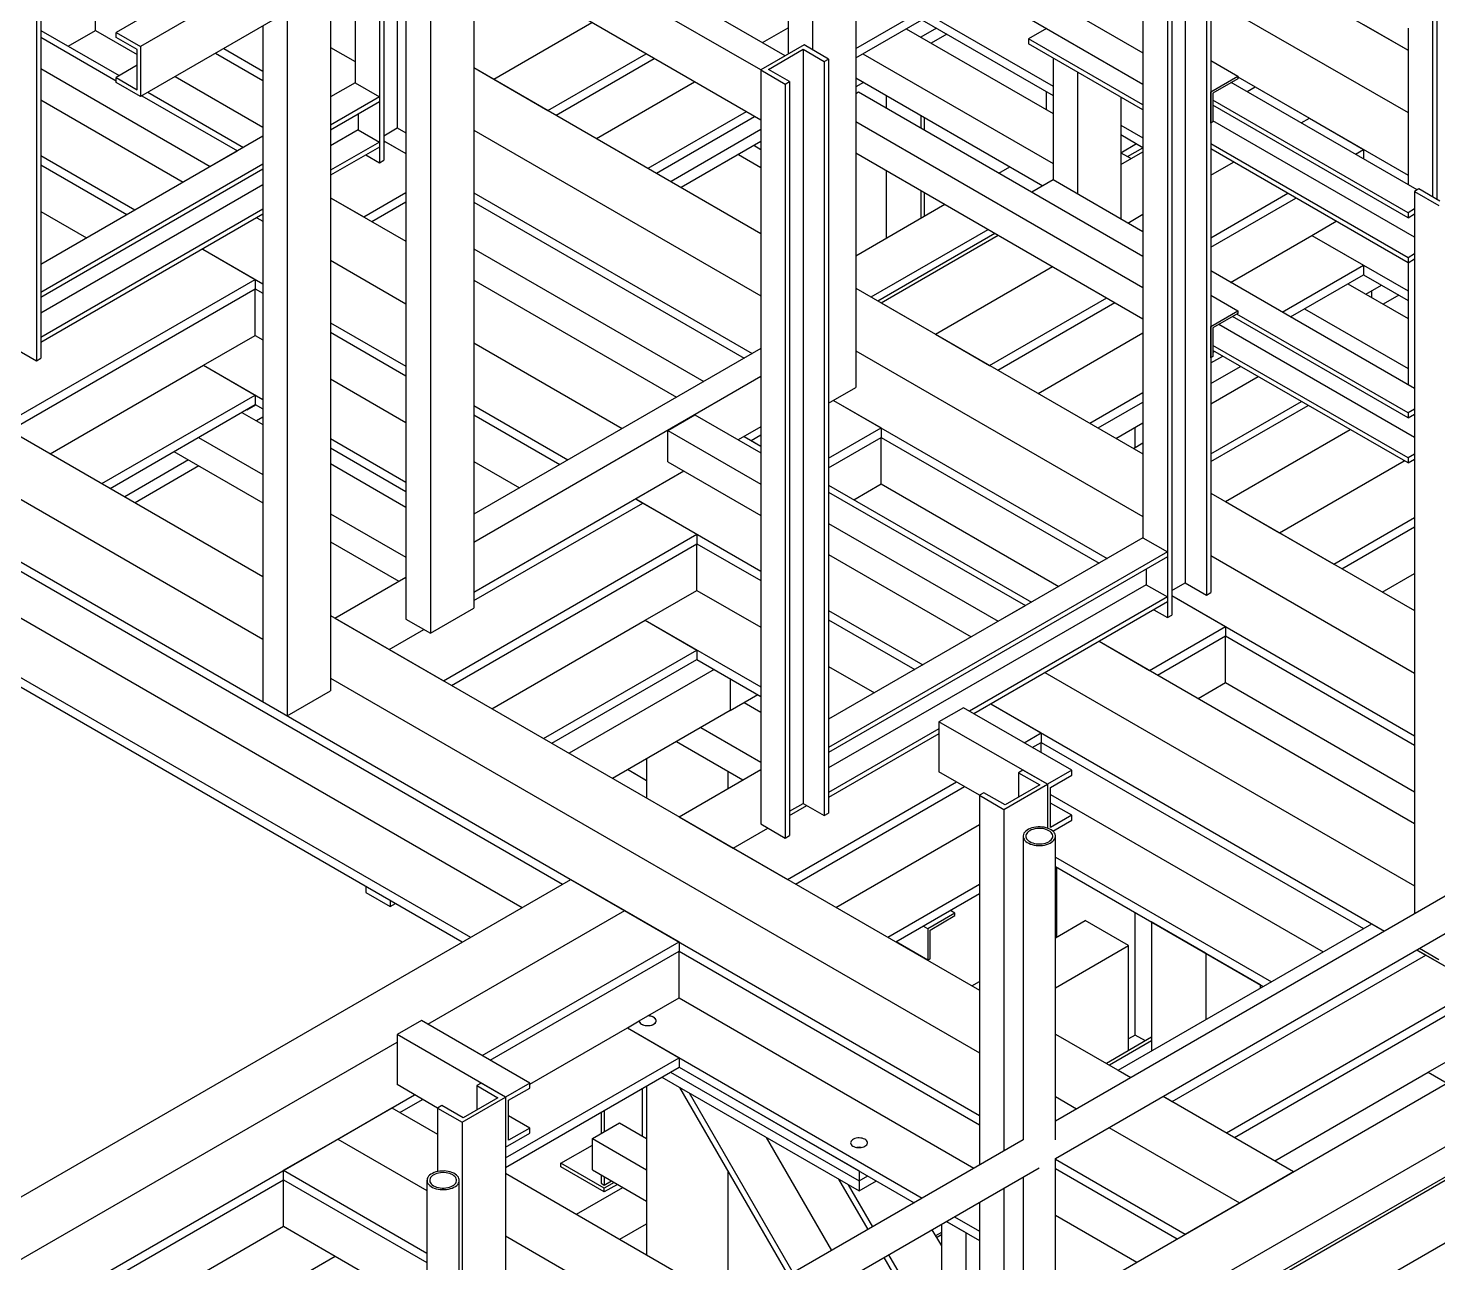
# Model space of a CAD drawing. Header units: millimetres. Extents: x 0 to 16187, y -20471 to 6290.
# Drawn here: x 1851.7 to 1989.7, y 5549 to 5669.8 of the extents above; entities that cross this region are included whole.
import ezdxf

# ---------------------------------------------------------------- set-up
doc = ezdxf.new("R2010")
doc.units = ezdxf.units.MM

msp = doc.modelspace()

# ---------------------------------------------------------------- linework, layer by layer
at = {"color": 7, "linetype": 'Continuous', "lineweight": 25}
for p, q in [((1852.51567, 5711.05686), (1852.51567, 5637.26198)), ((1852.93993, 5711.30178), (1852.93993, 5637.5069)), ((1932.70158, 5708.42394), (1932.70158, 5634.62907)), ((1926.07245, 5707.35241), (1926.07245, 5667.24636)), ((1928.45894, 5705.97472), (1928.45894, 5667.70559)), ((1989.55296, 5701.1375), (1989.55296, 5653.07147)), ((1989.1287, 5700.89258), (1989.1287, 5653.31639)), ((1964.94565, 5689.31999), (1964.94565, 5615.52512)), ((1967.01393, 5688.12599), (1967.01393, 5614.33112)), ((1967.4382, 5688.37092), (1967.4382, 5614.57604)), ((1960.80907, 5687.29938), (1960.80907, 5619.93476)), ((1963.61982, 5686.16662), (1963.61982, 5612.37174)), ((1888.68418, 5685.76862), (1860.31152, 5669.38943)), ((1925.80729, 5667.09328), (1893.45715, 5685.76862)), ((1963.19556, 5685.92169), (1963.19556, 5612.12682)), ((1891.07066, 5684.39093), (1862.69801, 5668.01174)), ((1923.4208, 5665.71559), (1891.07066, 5684.39093)), ((1891.07066, 5684.39093), (1891.07066, 5610.59605)), ((1932.70158, 5683.62151), (1960.80907, 5667.3954)), ((1932.70158, 5680.55949), (1960.80907, 5664.33338)), ((1891.07066, 5679.49168), (1862.69801, 5663.1125)), ((1923.4208, 5660.81635), (1891.07066, 5679.49168)), ((1888.68418, 5678.11399), (1888.68418, 5611.97374)), ((1967.4382, 5678.80695), (1986.74221, 5667.66298)), ((1886.08556, 5676.61384), (1886.08556, 5656.64147)), ((1886.50983, 5676.85877), (1886.50983, 5656.88639)), ((1887.83565, 5677.62415), (1887.83565, 5660.03977)), ((1895.31331, 5677.04246), (1895.31331, 5613.04528)), ((1883.69908, 5675.23616), (1883.69908, 5664.44942)), ((1858.29627, 5669.5899), (1858.29627, 5674.15327)), ((1881.31259, 5673.85847), (1881.31259, 5604.96284)), ((1934.10695, 5674.47304), (1952.00559, 5664.14038)), ((1967.4382, 5672.68389), (1986.74221, 5661.53992)), ((1877.06995, 5671.40924), (1877.06995, 5602.51361)), ((1932.70158, 5667.81421), (1939.1716, 5671.54928)), ((1852.93993, 5669.59174), (1860.61995, 5665.15816)), ((1855.61969, 5668.04475), (1858.29627, 5669.5899)), ((1858.29627, 5669.5899), (1862.37981, 5667.23252)), ((1874.68347, 5670.03155), (1874.68347, 5603.8913)), ((1897.27553, 5664.81576), (1906.8842, 5670.36272)), ((1923.56536, 5668.38751), (1926.07245, 5669.83482)), ((1932.70158, 5666.89561), (1939.1716, 5670.63067)), ((1937.63156, 5669.74162), (1952.00559, 5661.44367)), ((1940.60833, 5669.80127), (1939.06829, 5668.91222)), ((1939.1716, 5670.63067), (1952.00559, 5663.22177)), ((1951.37262, 5669.78092), (1949.61911, 5668.76864)), ((1982.39351, 5670.17343), (1986.74221, 5667.66298)), ((1986.74221, 5669.81322), (1986.74221, 5654.50263)), ((1761.29889, 5669.34682), (1944.81962, 5563.40256)), ((1761.29889, 5668.42821), (1904.01059, 5586.0425)), ((1852.93993, 5668.91925), (1860.31152, 5664.66372)), ((1860.31152, 5669.38943), (1862.69801, 5668.01174)), ((1860.31152, 5668.8995), (1860.31152, 5669.38943)), ((1862.37981, 5667.70551), (1860.31152, 5668.8995)), ((1927.66344, 5668.16482), (1923.4208, 5665.71559)), ((1930.04993, 5666.78713), (1927.66344, 5668.16482)), ((1941.61612, 5669.21948), (1940.07608, 5668.33043)), ((1960.80907, 5662.30881), (1949.61911, 5668.76864)), ((1949.61911, 5668.76864), (1949.61911, 5668.27872)), ((1960.80907, 5661.81889), (1949.61911, 5668.27872)), ((1862.37981, 5663.78611), (1862.37981, 5667.70551)), ((1862.69801, 5668.01174), (1862.69801, 5663.1125)), ((1870.05977, 5667.36235), (1874.68347, 5664.69315)), ((1870.85539, 5667.82165), (1874.68347, 5665.61175)), ((1881.31259, 5667.9079), (1883.69908, 5666.53021)), ((1902.57883, 5661.75423), (1912.1875, 5667.30119)), ((1903.37445, 5661.29492), (1912.98312, 5666.84189)), ((1925.80729, 5667.09328), (1923.4208, 5665.71559)), ((1924.16326, 5665.77682), (1927.55737, 5667.7362)), ((1927.55737, 5667.7362), (1929.62566, 5666.54221)), ((1927.55737, 5667.7362), (1927.55737, 5593.94133)), ((1929.62566, 5666.54221), (1930.04993, 5666.78713)), ((1930.04993, 5666.78713), (1930.04993, 5592.99225)), ((1933.38892, 5667.2924), (1952.00559, 5656.54522)), ((1952.00559, 5666.90103), (1952.00559, 5654.95867)), ((1852.93993, 5665.85772), (1869.53926, 5656.27513)), ((1862.37981, 5666.17411), (1860.31152, 5664.98011)), ((1895.31331, 5665.94852), (1897.27553, 5664.81576)), ((1895.31331, 5665.94852), (1923.4208, 5649.72241)), ((1923.4208, 5665.71559), (1923.4208, 5660.81635)), ((1923.4208, 5665.71559), (1925.80729, 5664.3379)), ((1923.4208, 5665.71559), (1923.4208, 5591.92072)), ((1926.23155, 5664.58283), (1924.16326, 5665.77682)), ((1929.62566, 5666.54221), (1929.62566, 5592.74733)), ((1954.39208, 5665.52334), (1954.39208, 5653.58098)), ((1967.4382, 5666.63002), (1970.08985, 5665.09926)), ((1860.31152, 5664.49018), (1860.31152, 5664.98011)), ((1860.31152, 5664.98011), (1862.37981, 5663.78611)), ((1862.69801, 5663.1125), (1860.31152, 5664.49018)), ((1866.10734, 5665.08066), (1874.68347, 5660.12977)), ((1883.69908, 5664.44942), (1881.31259, 5663.07173)), ((1883.69908, 5664.44942), (1886.08556, 5663.07173)), ((1897.27553, 5664.81576), (1902.57883, 5661.75423)), ((1907.32688, 5659.01323), (1916.93555, 5664.5602)), ((1925.80729, 5664.3379), (1926.23155, 5664.58283)), ((1925.80729, 5664.3379), (1925.80729, 5590.54303)), ((1926.23155, 5664.58283), (1926.23155, 5590.78795)), ((1932.70158, 5664.93337), (1950.99286, 5654.37404)), ((1933.44656, 5664.5033), (1932.70158, 5664.07323)), ((1967.4382, 5663.56849), (1970.08985, 5665.09926)), ((1970.08985, 5664.85429), (1967.65033, 5663.44599)), ((1987.63705, 5653.98605), (1969.45025, 5664.48506)), ((1970.08985, 5665.09926), (1970.08985, 5664.85429)), ((1970.08985, 5665.03006), (1986.74221, 5655.41686)), ((1970.99507, 5663.59326), (1971.7869, 5664.05037)), ((1971.7869, 5664.05037), (1977.0902, 5660.98884)), ((1852.93993, 5662.79569), (1866.88718, 5654.74412)), ((1862.84831, 5663.19927), (1872.19091, 5657.8059)), ((1863.43077, 5663.53551), (1872.77337, 5658.14214)), ((1886.08556, 5663.07173), (1881.31259, 5660.31635)), ((1886.08556, 5662.5818), (1881.31259, 5659.82643)), ((1886.08556, 5663.07173), (1886.08556, 5662.5818)), ((1932.70158, 5663.41168), (1932.96674, 5663.56476)), ((1932.96674, 5663.56476), (1960.80907, 5647.49172)), ((1935.67143, 5663.21891), (1935.67143, 5662.00338)), ((1951.3692, 5661.81106), (1951.3692, 5663.58915)), ((1958.63472, 5663.07412), (1958.63472, 5651.13176)), ((1967.4382, 5660.50646), (1967.4382, 5663.56849)), ((1967.65033, 5663.44599), (1967.65033, 5660.62892)), ((1986.74221, 5651.74725), (1967.65033, 5662.76876)), ((1884.01727, 5661.38781), (1884.01727, 5659.8564)), ((1912.39153, 5656.08947), (1922.0002, 5661.63644)), ((1913.18715, 5655.63017), (1922.79583, 5661.17714)), ((1939.06554, 5661.25953), (1939.06554, 5660.044)), ((1986.74221, 5651.25733), (1967.65033, 5662.27884)), ((1766.36355, 5660.94108), (1900.05817, 5583.76082)), ((1884.01727, 5659.8564), (1881.31259, 5658.29502)), ((1884.01727, 5659.8564), (1886.08556, 5658.66241)), ((1886.50983, 5659.27439), (1887.83565, 5660.03977)), ((1887.83565, 5660.03977), (1888.68418, 5659.54992)), ((1895.31331, 5659.82546), (1923.4208, 5643.59935)), ((1923.4208, 5659.87912), (1914.62388, 5654.80076)), ((1932.70158, 5660.6563), (1960.80907, 5644.43019)), ((1939.38374, 5661.07584), (1939.38374, 5659.86031)), ((1958.63472, 5660.31346), (1960.80907, 5659.05824)), ((1967.65033, 5660.62892), (1967.4382, 5660.50646)), ((1987.37861, 5649.35854), (1967.65033, 5660.74743)), ((1976.29837, 5660.53173), (1977.0902, 5660.98884)), ((1977.0902, 5660.98884), (1982.39351, 5657.92731)), ((1874.68347, 5659.24482), (1852.93993, 5646.69254)), ((1886.08556, 5658.66241), (1881.31259, 5655.90703)), ((1886.08556, 5658.66241), (1886.08556, 5658.17248)), ((1886.50983, 5658.78454), (1886.66893, 5658.69269)), ((1886.50983, 5658.78454), (1888.68418, 5657.52931)), ((1886.50983, 5658.60085), (1886.66893, 5658.69269)), ((1886.66893, 5658.69269), (1888.68418, 5657.52931)), ((1923.4208, 5658.71555), (1915.63167, 5654.21898)), ((1958.63472, 5659.39486), (1960.80907, 5658.13963)), ((1958.63905, 5657.61426), (1960.1791, 5658.50331)), ((1986.74221, 5647.33793), (1967.4382, 5658.4819)), ((1761.29889, 5658.01732), (1894.99351, 5580.83706)), ((1761.29889, 5657.09871), (1894.19789, 5580.37775)), ((1852.93993, 5657.34562), (1862.16677, 5652.01908)), ((1869.53926, 5656.27513), (1872.19091, 5657.8059)), ((1886.08556, 5658.17248), (1881.31259, 5655.41711)), ((1884.75952, 5657.40698), (1886.08556, 5656.64147)), ((1921.22498, 5657.44793), (1923.4208, 5656.18031)), ((1923.4208, 5657.91231), (1922.7251, 5658.31393)), ((1932.70158, 5657.59428), (1960.80907, 5641.36816)), ((1958.63472, 5656.45778), (1960.80907, 5657.71301)), ((1958.63472, 5657.61676), (1959.63854, 5657.03727)), ((1959.30207, 5657.2315), (1960.80907, 5658.10147)), ((1986.74221, 5646.84801), (1967.4382, 5657.99198)), ((1981.60167, 5657.4702), (1982.39351, 5657.92731)), ((1982.39351, 5657.92731), (1982.39351, 5657.01308)), ((1874.68347, 5656.48944), (1852.93993, 5643.93716)), ((1852.93993, 5656.42701), (1861.37115, 5651.55978)), ((1874.68347, 5655.99951), (1852.93993, 5643.44724)), ((1886.08556, 5656.64147), (1886.50983, 5656.88639)), ((1935.67143, 5655.87982), (1935.67143, 5649.25378)), ((1946.7141, 5655.62858), (1947.7669, 5656.23634)), ((1967.4382, 5655.41686), (1969.66856, 5656.70442)), ((1874.68347, 5654.46811), (1852.93993, 5641.91584)), ((1952.00559, 5654.95867), (1949.94006, 5653.76627)), ((1960.80907, 5649.87653), (1952.00559, 5654.95867)), ((1881.31259, 5653.21256), (1884.5476, 5651.34502)), ((1881.31259, 5653.21256), (1888.68418, 5648.95703)), ((1884.5476, 5651.34502), (1888.68418, 5653.73302)), ((1895.31331, 5653.7024), (1922.57137, 5637.96666)), ((1939.06554, 5653.92044), (1939.06554, 5651.21316)), ((1939.38374, 5653.73675), (1939.38374, 5651.39685)), ((1967.4382, 5649.2938), (1974.97186, 5653.64289)), ((1967.4382, 5648.37519), (1975.76748, 5653.18358)), ((1987.80287, 5654.08178), (1987.37861, 5653.83685)), ((1987.37861, 5653.83685), (1989.76509, 5652.45917)), ((1987.37861, 5653.83685), (1987.37861, 5583.13029)), ((1989.87116, 5652.88778), (1987.80287, 5654.08178)), ((1874.68347, 5652.08012), (1852.93993, 5639.52784)), ((1852.93993, 5651.86364), (1857.41872, 5649.27809)), ((1874.68347, 5651.59019), (1852.93993, 5639.03792)), ((1885.34323, 5650.88572), (1888.68418, 5652.81441)), ((1895.31331, 5652.78379), (1921.77574, 5637.50735)), ((1932.70158, 5647.53932), (1941.41037, 5652.5668)), ((1959.32505, 5650.73324), (1960.80907, 5651.58994)), ((1987.37861, 5652.11463), (1986.74221, 5651.74725)), ((1986.74221, 5651.74725), (1986.74221, 5651.25733)), ((1986.74221, 5651.25733), (1987.37861, 5651.62471)), ((1874.09989, 5651.2533), (1874.68347, 5650.91641)), ((1934.19465, 5643.5028), (1945.65301, 5650.11757)), ((1977.32885, 5649.52157), (1979.71991, 5650.9019)), ((1934.85767, 5643.12005), (1946.31603, 5649.73482)), ((1935.19413, 5642.92581), (1946.65249, 5649.54058)), ((1969.3764, 5644.93072), (1977.32885, 5649.52157)), ((1977.32885, 5649.52157), (1982.39351, 5646.59781)), ((1977.32885, 5649.52157), (1986.74221, 5644.08735)), ((1868.79659, 5648.19177), (1873.941, 5645.22196)), ((1868.79659, 5648.19177), (1874.68347, 5644.79335)), ((1895.31331, 5648.22042), (1917.82332, 5635.22567)), ((1987.37861, 5647.70531), (1986.74221, 5647.33793)), ((1986.74221, 5647.33793), (1986.74221, 5646.84801)), ((1881.31259, 5647.08949), (1888.68418, 5642.83397)), ((1940.49743, 5639.86428), (1951.95579, 5646.47905)), ((1987.37861, 5634.53826), (1967.4382, 5646.04962)), ((1974.44105, 5642.00696), (1982.39351, 5646.59781)), ((1982.39351, 5646.59781), (1982.39351, 5645.6792)), ((1986.74221, 5646.84801), (1987.37861, 5647.21539)), ((1986.74221, 5646.84801), (1986.74221, 5634.90565)), ((1849.12156, 5630.894), (1873.941, 5645.22196)), ((1873.941, 5645.22196), (1873.941, 5644.30335)), ((1895.31331, 5645.13011), (1915.14675, 5633.68051)), ((1975.23668, 5641.54765), (1982.39351, 5645.6792)), ((1980.85346, 5644.79015), (1986.74221, 5641.39065)), ((1982.39351, 5645.6792), (1986.74221, 5643.16875)), ((1982.61187, 5643.77504), (1984.15191, 5644.66409)), ((1849.91718, 5630.43469), (1873.941, 5644.30335)), ((1852.93993, 5643.93716), (1852.93993, 5643.44724)), ((1873.941, 5639.73998), (1873.941, 5644.30335)), ((1873.941, 5644.30335), (1874.68347, 5643.87474)), ((1932.70158, 5644.36473), (1960.80907, 5628.13862)), ((1945.80073, 5636.80275), (1957.25909, 5643.41752)), ((1967.4382, 5643.66481), (1970.08985, 5642.13404)), ((1983.189, 5643.44187), (1983.189, 5644.10822)), ((1985.85193, 5643.68269), (1984.31189, 5642.79364)), ((1935.19413, 5642.92581), (1940.49743, 5639.86428)), ((1946.59635, 5636.34345), (1958.05472, 5642.95822)), ((1967.4382, 5640.60328), (1970.08985, 5642.13404)), ((1970.08985, 5641.88908), (1967.65033, 5640.48078)), ((1986.74221, 5632.15027), (1969.98106, 5641.82628)), ((1970.08985, 5642.13404), (1970.08985, 5641.88908)), ((1976.61082, 5642.34093), (1986.74221, 5636.4922)), ((1881.31259, 5640.96643), (1888.68418, 5636.71091)), ((1967.4382, 5637.54125), (1967.4382, 5640.60328)), ((1967.65033, 5640.48078), (1967.65033, 5637.66371)), ((1987.37861, 5629.76156), (1968.23035, 5640.81562)), ((1986.74221, 5631.66035), (1969.55672, 5641.58132)), ((1852.93993, 5639.52784), (1852.93993, 5639.03792)), ((1868.87635, 5636.81622), (1873.941, 5639.73998)), ((1873.941, 5639.73998), (1874.68347, 5639.31137)), ((1881.31259, 5640.04783), (1888.68418, 5635.7923)), ((1940.49743, 5639.86428), (1945.80073, 5636.80275)), ((1950.54878, 5634.06176), (1960.80907, 5639.9849)), ((1850.44738, 5638.45598), (1852.51567, 5637.26198)), ((1895.31331, 5639.00705), (1909.84344, 5630.61898)), ((1923.4208, 5638.45702), (1895.31331, 5622.23091)), ((1932.70158, 5638.24167), (1960.80907, 5622.01556)), ((1967.4382, 5637.04568), (1968.60686, 5637.72034)), ((1986.74221, 5627.74095), (1967.65033, 5638.76246)), ((1986.74221, 5627.25103), (1967.65033, 5638.27254)), ((1967.65033, 5638.08675), (1967.81124, 5638.17964)), ((1838.93922, 5636.77214), (1874.68347, 5616.13742)), ((1852.51567, 5637.26198), (1852.93993, 5637.5069)), ((1853.8696, 5628.15301), (1868.87635, 5636.81622)), ((1868.87635, 5636.81622), (1873.941, 5633.89246)), ((1868.87635, 5636.81622), (1874.68347, 5633.46384)), ((1967.65033, 5637.66371), (1967.4382, 5637.54125)), ((1967.4382, 5635.01547), (1970.36527, 5636.70523)), ((1881.31259, 5635.48445), (1888.68418, 5631.22893)), ((1923.4208, 5635.70165), (1895.31331, 5619.47554)), ((1967.4382, 5633.05267), (1972.06529, 5635.72383)), ((1858.93426, 5625.22925), (1873.941, 5633.89246)), ((1873.941, 5633.89246), (1873.941, 5632.97385)), ((1930.04993, 5633.0983), (1932.70158, 5634.62907)), ((1955.61343, 5631.138), (1960.80907, 5634.13738)), ((1859.72988, 5624.76994), (1873.941, 5632.97385)), ((1872.61309, 5632.20726), (1874.68347, 5631.01206)), ((1873.09179, 5632.48361), (1873.14551, 5632.45259)), ((1873.14551, 5632.45259), (1873.99473, 5632.94284)), ((1873.14551, 5632.51462), (1873.14551, 5632.45259)), ((1873.941, 5632.97385), (1874.68347, 5632.54523)), ((1895.31331, 5632.88399), (1904.54014, 5627.55745)), ((1930.52722, 5633.37384), (1935.19413, 5630.67969)), ((1930.52722, 5633.37384), (1957.30799, 5617.91363)), ((1956.40906, 5630.6787), (1960.80907, 5633.21877)), ((1967.4382, 5628.15422), (1976.30793, 5633.27461)), ((1967.4382, 5627.38871), (1976.97095, 5632.89185)), ((1987.37861, 5632.51765), (1986.74221, 5632.15027)), ((1986.74221, 5632.15027), (1986.74221, 5631.66035)), ((1874.68347, 5631.74365), (1874.04982, 5631.37786)), ((1895.31331, 5631.96538), (1903.74452, 5627.09815)), ((1914.29912, 5630.43581), (1916.95077, 5631.96658)), ((1916.95077, 5631.96658), (1923.4208, 5628.23151)), ((1923.4208, 5630.8024), (1921.1941, 5629.51696)), ((1958.16746, 5629.66359), (1960.80907, 5631.18856)), ((1986.74221, 5631.66035), (1987.37861, 5632.02773)), ((1838.93922, 5630.64908), (1874.68347, 5610.01436)), ((1868.37045, 5629.75804), (1874.68347, 5626.11361)), ((1881.31259, 5629.63693), (1888.68418, 5625.3814)), ((1914.29912, 5627.37379), (1914.29912, 5630.43581)), ((1914.29912, 5630.43581), (1923.4208, 5625.16998)), ((1921.77656, 5629.8532), (1922.46621, 5629.45508)), ((1921.77656, 5629.8532), (1923.4208, 5628.904)), ((1922.46621, 5629.45508), (1923.4208, 5630.00615)), ((1922.46621, 5629.45508), (1923.4208, 5628.904)), ((1930.04993, 5627.71001), (1935.19413, 5630.67969)), ((1930.04993, 5626.7914), (1935.19413, 5629.76108)), ((1935.19413, 5630.67969), (1935.19413, 5629.76108)), ((1935.19413, 5625.19771), (1935.19413, 5629.76108)), ((1935.19413, 5629.76108), (1956.51236, 5617.45433)), ((1960.04009, 5628.78183), (1960.04009, 5630.74463)), ((1968.87009, 5623.48509), (1981.0679, 5630.52674)), ((1865.98358, 5628.38012), (1874.68347, 5623.35779)), ((1881.31259, 5628.71832), (1888.68418, 5624.46279)), ((1959.86748, 5628.68219), (1960.80907, 5629.22575)), ((1987.37861, 5628.10833), (1986.74221, 5627.74095)), ((1867.42031, 5627.55072), (1861.16661, 5623.94054)), ((1868.4281, 5626.96893), (1862.1744, 5623.35875)), ((1881.31259, 5627.18515), (1888.68418, 5622.92962)), ((1895.31331, 5627.40201), (1899.7921, 5624.81646)), ((1914.29912, 5627.37379), (1923.4208, 5622.10795)), ((1974.17339, 5620.42356), (1986.3712, 5627.46521)), ((1986.74221, 5627.74095), (1986.74221, 5627.25103)), ((1986.74221, 5627.25103), (1987.37861, 5627.61841)), ((1915.89037, 5626.45518), (1895.31331, 5614.57629)), ((1930.04993, 5625.07709), (1949.88337, 5613.62749)), ((1930.04993, 5624.4046), (1949.30091, 5613.29124)), ((1932.51756, 5623.65256), (1935.19413, 5625.19771)), ((1935.19413, 5625.19771), (1952.55994, 5615.17264)), ((1967.4382, 5624.31171), (1987.37861, 5612.80035)), ((1895.31331, 5613.78004), (1911.8596, 5623.33202)), ((1911.16996, 5623.73014), (1911.8596, 5623.33202)), ((1911.16996, 5623.73014), (1923.4208, 5616.65788)), ((1911.8596, 5623.33202), (1917.16291, 5620.27049)), ((1968.87009, 5623.48509), (1974.17339, 5620.42356)), ((1881.31259, 5622.2867), (1888.68418, 5618.03117)), ((1930.04993, 5621.34307), (1946.64926, 5611.76048)), ((1979.47669, 5617.36203), (1987.37861, 5621.92371)), ((1892.34346, 5605.94253), (1917.16291, 5620.27049)), ((1917.16291, 5620.27049), (1917.16291, 5619.35188)), ((1960.80907, 5619.93476), (1930.04993, 5602.17789)), ((1960.80907, 5619.93476), (1963.19556, 5618.55708)), ((1974.17339, 5620.42356), (1979.47669, 5617.36203)), ((1980.27231, 5616.90273), (1987.37861, 5621.00511)), ((1881.31259, 5619.53087), (1887.99055, 5615.67577)), ((1893.13908, 5605.48322), (1917.16291, 5619.35188)), ((1895.31331, 5619.47554), (1895.31331, 5614.57629)), ((1917.16291, 5614.78851), (1917.16291, 5619.35188)), ((1917.16291, 5619.35188), (1923.4208, 5615.73927)), ((1963.19556, 5618.55708), (1930.04993, 5599.42251)), ((1963.19556, 5618.55708), (1963.19556, 5618.06715)), ((1930.04993, 5618.28104), (1943.99718, 5610.22946)), ((1963.19556, 5618.06715), (1930.04993, 5598.93259)), ((1967.4382, 5618.18865), (1987.37861, 5606.67729)), ((1881.73686, 5612.06559), (1888.68418, 5616.07619)), ((1961.12727, 5616.87315), (1961.12727, 5615.34175)), ((1984.22474, 5614.62104), (1987.37861, 5616.44173)), ((1912.09825, 5611.86475), (1917.16291, 5614.78851)), ((1917.16291, 5614.78851), (1923.4208, 5611.1759)), ((1961.12727, 5615.34175), (1930.04993, 5597.40118)), ((1961.12727, 5615.34175), (1963.19556, 5614.14776)), ((1963.61982, 5614.75973), (1964.94565, 5615.52512)), ((1963.61982, 5614.26989), (1968.87009, 5611.23897)), ((1963.61982, 5614.26989), (1987.37861, 5600.55423)), ((1964.94565, 5615.52512), (1967.01393, 5614.33112)), ((1967.01393, 5614.33112), (1967.4382, 5614.57604)), ((1891.07066, 5610.59605), (1895.31331, 5613.04528)), ((1963.19556, 5614.14776), (1943.82058, 5602.96282)), ((1963.19556, 5613.65783), (1944.24491, 5602.71786)), ((1946.64926, 5611.76048), (1949.30091, 5613.29124)), ((1961.86952, 5612.89232), (1963.19556, 5612.12682)), ((1963.19556, 5614.14776), (1963.19556, 5613.65783)), ((1881.31259, 5612.31051), (1944.81962, 5575.64868)), ((1881.73686, 5612.06559), (1887.04016, 5609.00406)), ((1888.68418, 5611.97374), (1891.07066, 5610.59605)), ((1897.09151, 5603.20154), (1912.09825, 5611.86475)), ((1912.09825, 5611.86475), (1917.16291, 5608.94098)), ((1912.09825, 5611.86475), (1923.4208, 5605.32838)), ((1930.04993, 5612.83097), (1939.27676, 5607.50443)), ((1930.04993, 5611.91236), (1938.48114, 5607.04512)), ((1963.19556, 5612.12682), (1963.61982, 5612.37174)), ((1887.04016, 5609.00406), (1890.43427, 5610.96344)), ((1961.44547, 5606.95283), (1968.87009, 5611.23897)), ((1962.24109, 5606.49353), (1968.87009, 5610.32036)), ((1968.87009, 5611.23897), (1968.87009, 5610.32036)), ((1968.87009, 5605.75699), (1968.87009, 5610.32036)), ((1968.87009, 5610.32036), (1987.37861, 5599.63562)), ((1887.04016, 5609.00406), (1892.34346, 5605.94253)), ((1902.15616, 5600.27777), (1917.16291, 5608.94098)), ((1917.16291, 5608.94098), (1917.16291, 5608.02238)), ((1956.51318, 5609.80018), (1961.44547, 5606.95283)), ((1956.51318, 5609.80018), (1987.37861, 5591.98195)), ((1902.95178, 5599.81847), (1917.16291, 5608.02238)), ((1917.16291, 5608.02238), (1923.4208, 5604.40977)), ((1930.04993, 5607.34899), (1934.52872, 5604.76344)), ((1881.31259, 5606.18745), (1944.81962, 5569.52562)), ((1918.86026, 5607.04251), (1904.64914, 5598.83861)), ((1920.39792, 5606.15484), (1920.39792, 5603.03094)), ((1951.20988, 5606.73865), (1987.37861, 5585.85889)), ((1877.06995, 5602.51361), (1881.31259, 5604.96284)), ((1920.39792, 5603.03094), (1923.10359, 5604.59289)), ((1966.19352, 5604.21184), (1968.87009, 5605.75699)), ((1968.87009, 5605.75699), (1987.37861, 5595.07225)), ((1874.68347, 5603.8913), (1877.06995, 5602.51361)), ((1921.77568, 5603.8263), (1923.4208, 5602.8766)), ((1943.22863, 5603.30454), (1940.84214, 5601.92685)), ((1953.83523, 5597.18148), (1943.22863, 5603.30454)), ((1945.90658, 5603.67712), (1950.83887, 5600.82977)), ((1945.90658, 5603.67712), (1984.4386, 5581.43306)), ((1920.39792, 5603.03094), (1908.89247, 5596.38898)), ((1951.44875, 5595.80379), (1940.84214, 5601.92685)), ((1940.84214, 5601.92685), (1940.84214, 5597.02761)), ((1917.53304, 5601.37708), (1923.4208, 5597.97815)), ((1940.84214, 5601.2434), (1930.04993, 5595.01319)), ((1940.84214, 5600.75348), (1930.04993, 5594.52327)), ((1949.1772, 5599.87051), (1950.83887, 5600.82977)), ((1950.83887, 5600.82977), (1950.83887, 5599.91116)), ((1915.14617, 5599.99917), (1921.66651, 5596.23505)), ((1930.04993, 5599.42251), (1930.04993, 5598.93259)), ((1949.97282, 5599.4112), (1950.83887, 5599.91116)), ((1950.83887, 5598.91125), (1950.83887, 5599.91116)), ((1950.83887, 5599.91116), (1982.39338, 5581.69513)), ((1912.23084, 5598.31618), (1912.23084, 5594.46179)), ((1912.12477, 5596.22246), (1910.36439, 5597.2387)), ((1912.23084, 5596.16123), (1910.36439, 5597.2387)), ((1915.41282, 5592.62487), (1923.4208, 5597.24778)), ((1920.18579, 5597.08986), (1920.18579, 5595.38025)), ((1944.81962, 5594.73146), (1940.84214, 5597.02761)), ((1949.06226, 5597.18148), (1948.638, 5596.93656)), ((1948.638, 5596.93656), (1950.70628, 5595.74256)), ((1948.638, 5596.93656), (1948.638, 5594.54857)), ((1951.44875, 5595.80379), (1949.06226, 5597.18148)), ((1953.83523, 5597.18148), (1951.44875, 5595.80379)), ((1951.76694, 5595.49756), (1953.83523, 5596.69156)), ((1953.83523, 5596.69156), (1953.83523, 5597.18148)), ((1912.12477, 5596.22246), (1912.23084, 5596.28369)), ((1926.01942, 5586.50181), (1942.54738, 5596.0432)), ((1926.81504, 5586.0425), (1943.343, 5595.58389)), ((1930.04993, 5595.01319), (1930.04993, 5594.52327)), ((1945.24388, 5594.97718), (1944.81962, 5594.73226)), ((1947.31217, 5593.78318), (1945.24388, 5594.97718)), ((1947.2061, 5593.35457), (1951.44875, 5595.80379)), ((1950.70628, 5595.74256), (1947.31217, 5593.78318)), ((1951.44875, 5595.80379), (1951.44875, 5591.51848)), ((1951.76694, 5591.57816), (1951.76694, 5595.49756)), ((1926.23155, 5593.17594), (1927.55737, 5593.94133)), ((1926.23155, 5592.74733), (1927.92861, 5593.72702)), ((1927.55737, 5593.94133), (1929.62566, 5592.74733)), ((1944.81962, 5594.73226), (1944.81962, 5558.56151)), ((1944.81962, 5594.73226), (1947.2061, 5593.35457)), ((1951.76694, 5594.81202), (1978.44095, 5579.41344)), ((1953.83523, 5592.77216), (1951.76694, 5593.96616)), ((2007.41422, 5594.6966), (1952.24291, 5562.84688)), ((1915.41282, 5592.62487), (1920.71612, 5589.56334)), ((1929.62566, 5592.74733), (1930.04993, 5592.99225)), ((1947.2061, 5593.35457), (1947.2061, 5559.9392)), ((1953.83523, 5592.77216), (1951.76694, 5591.57816)), ((1951.99323, 5591.21887), (1953.83523, 5592.28224)), ((1953.83523, 5592.28224), (1953.83523, 5592.77216)), ((1920.71612, 5589.56334), (1924.11023, 5591.52272)), ((1923.4208, 5591.92072), (1925.80729, 5590.54303)), ((1925.80729, 5590.54303), (1926.23155, 5590.78795)), ((1930.76747, 5583.76082), (1944.81962, 5591.87295)), ((1952.24291, 5559.19236), (2008.99659, 5591.95556)), ((1920.71612, 5589.56334), (1926.01942, 5586.50181)), ((1949.07791, 5590.72634), (1949.07791, 5561.01977)), ((1952.24291, 5561.01977), (1952.24291, 5590.72634)), ((1952.24291, 5588.68973), (1973.3763, 5576.48968)), ((1952.24291, 5587.77112), (1972.58068, 5576.03038)), ((1952.37682, 5580.87094), (1952.37682, 5587.69381)), ((1834.27231, 5545.78345), (1904.80621, 5586.50181)), ((1884.75974, 5585.82628), (1884.75974, 5585.21283)), ((1904.80621, 5586.50181), (1910.10952, 5583.44028)), ((1935.83212, 5580.83706), (1944.81962, 5586.02543)), ((1884.75974, 5585.21283), (1887.14622, 5583.83514)), ((1887.14622, 5584.44859), (1887.14622, 5583.83514)), ((1887.14622, 5583.83514), (1887.67754, 5584.14187)), ((1936.62774, 5580.37775), (1944.81962, 5585.10682)), ((1890.84089, 5572.31673), (1910.10952, 5583.44028)), ((1910.10952, 5583.44028), (1915.41282, 5580.37875)), ((1942.40662, 5583.19745), (1939.75497, 5581.66668)), ((1939.9671, 5581.54418), (1942.40662, 5582.95248)), ((1942.40662, 5583.19745), (1941.95937, 5583.45564)), ((1942.40662, 5582.95248), (1942.40662, 5583.19745)), ((1960.04009, 5571.26492), (1960.04009, 5583.2699)), ((1939.75497, 5581.66668), (1939.30772, 5581.92487)), ((1939.75497, 5581.66668), (1939.75497, 5578.60465)), ((1939.9671, 5578.72711), (1939.9671, 5581.54418)), ((1952.24291, 5580.79363), (1955.13454, 5582.46294)), ((1959.37718, 5580.01371), (1955.13454, 5582.46294)), ((1958.36955, 5567.82647), (1983.189, 5582.15443)), ((1961.6576, 5582.33614), (1961.6576, 5569.72462)), ((1966.9609, 5579.27461), (1961.6576, 5582.33614)), ((1983.189, 5582.15443), (1984.4386, 5581.43306)), ((1896.14419, 5569.2552), (1915.41282, 5580.37875)), ((1915.41282, 5580.37875), (1915.41282, 5579.46014)), ((1939.75497, 5578.60465), (1936.65564, 5580.39386)), ((1952.24291, 5575.89519), (1959.37718, 5580.01371)), ((1959.37718, 5569.72717), (1959.37718, 5580.01371)), ((1987.86902, 5579.75887), (1989.76509, 5578.66429)), ((1896.93981, 5568.7959), (1915.41282, 5579.46014)), ((1915.41282, 5574.89677), (1915.41282, 5579.46014)), ((1915.41282, 5579.46014), (1944.81962, 5562.48395)), ((1939.06554, 5579.00265), (1939.06554, 5578.97044)), ((1939.38374, 5578.81896), (1939.38374, 5578.78675)), ((1939.75497, 5578.60465), (1939.9671, 5578.72711)), ((1963.67285, 5564.76494), (1988.4923, 5579.0929)), ((1966.9609, 5579.27461), (1972.2642, 5576.21307)), ((1966.9609, 5579.27461), (1966.9609, 5572.78615)), ((1987.60385, 5579.60579), (1988.4923, 5579.0929)), ((1987.60385, 5579.60579), (1997.85263, 5573.6893)), ((1988.4923, 5579.0929), (1993.7956, 5576.03137)), ((1944.07512, 5576.07847), (1944.81962, 5576.50826)), ((1968.97615, 5561.70341), (1993.7956, 5576.03137)), ((1972.2642, 5576.21307), (1972.2642, 5575.84768)), ((1912.3659, 5573.13782), (1915.41282, 5574.89677)), ((1915.41282, 5574.89677), (1944.2645, 5558.24105)), ((1969.77178, 5561.24411), (1993.7956, 5575.11277)), ((1911.51241, 5572.64511), (1912.3659, 5573.13782)), ((1890.19562, 5572.68924), (1887.80913, 5571.31155)), ((1900.80222, 5566.56618), (1890.19562, 5572.68924)), ((1900.80222, 5566.46225), (1910.34816, 5571.973)), ((1910.34816, 5571.973), (1911.51241, 5572.64511)), ((1910.34816, 5571.973), (1915.41282, 5569.04924)), ((1910.34816, 5571.973), (1939.19984, 5555.31728)), ((1834.27231, 5539.66039), (1887.80913, 5570.56654)), ((1898.41574, 5565.18849), (1887.80913, 5571.31155)), ((1887.80913, 5571.31155), (1887.80913, 5566.41231)), ((1952.24291, 5571.36331), (1959.61915, 5567.1051)), ((1952.24291, 5544.45092), (1997.85263, 5570.78085)), ((1961.6576, 5571.04363), (1957.22714, 5568.48598)), ((1961.6576, 5570.69993), (1957.52482, 5568.31413)), ((1960.04009, 5571.26492), (1959.37718, 5570.88223)), ((1961.04051, 5570.68739), (1960.04009, 5571.26492)), ((1988.73095, 5567.62563), (1993.7956, 5570.54939)), ((1898.41574, 5559.23704), (1915.41282, 5569.04924)), ((1915.41282, 5569.04924), (1915.41282, 5568.13063)), ((1898.41574, 5558.31843), (1915.41282, 5568.13063)), ((1914.56415, 5567.64071), (1933.01977, 5556.9865)), ((1915.41282, 5568.13063), (1933.01977, 5557.96635)), ((1915.41282, 5568.13063), (1938.40422, 5554.85798)), ((1958.36955, 5567.82647), (1959.61915, 5567.1051)), ((1973.7242, 5558.96242), (1988.73095, 5567.62563)), ((1988.73095, 5567.62563), (1990.55899, 5566.57032)), ((1891.78661, 5564.11616), (1887.80913, 5566.41231)), ((1896.02925, 5566.56618), (1895.60499, 5566.32126)), ((1895.60499, 5566.32126), (1897.67327, 5565.12726)), ((1895.60499, 5566.32126), (1895.60499, 5563.93326)), ((1898.41574, 5565.18849), (1896.02925, 5566.56618)), ((1900.80222, 5566.56618), (1898.41574, 5565.18849)), ((1898.73393, 5564.88226), (1900.80222, 5566.07625)), ((1900.80222, 5566.07625), (1900.80222, 5566.56618)), ((1911.80657, 5566.04879), (1911.80657, 5561.37667)), ((1912.23084, 5566.29372), (1912.23084, 5549.76344)), ((1913.71548, 5567.15079), (1933.01977, 5556.00666)), ((1915.46564, 5566.14044), (1926.0854, 5547.74648)), ((2007.41422, 5567.21541), (1952.24291, 5535.36569)), ((1952.24291, 5535.05954), (2007.41422, 5566.90926)), ((1834.27231, 5533.53733), (1889.51437, 5565.42789)), ((1888.10095, 5563.69333), (1890.31, 5564.96859)), ((1894.1731, 5562.73926), (1898.41574, 5565.18849)), ((1897.67327, 5565.12726), (1894.27916, 5563.16788)), ((1898.41574, 5565.18849), (1898.41574, 5560.28924)), ((1898.41574, 5565.18849), (1898.41574, 5531.77312)), ((1898.73393, 5560.96286), (1898.73393, 5564.88226)), ((1916.40314, 5565.59924), (1926.55419, 5548.0171)), ((1952.24291, 5565.24025), (1954.31585, 5564.04357)), ((1952.24291, 5538.32786), (1997.85263, 5564.65779)), ((1962.7844, 5565.27783), (1963.67285, 5564.76494)), ((1962.7844, 5565.27783), (1975.55225, 5557.90711)), ((1963.67285, 5564.76494), (1968.97615, 5561.70341)), ((1882.00202, 5561.0911), (1887.30532, 5564.15264)), ((1887.30532, 5564.15264), (1891.78661, 5561.56564)), ((1892.21087, 5564.36188), (1891.78661, 5564.11695)), ((1891.78661, 5564.11695), (1894.1731, 5562.73926)), ((1891.78661, 5564.11695), (1891.78661, 5557.90876)), ((1894.27916, 5563.16788), (1892.21087, 5564.36188)), ((1900.80222, 5562.15686), (1898.73393, 5563.35085)), ((1907.77606, 5563.72203), (1907.77606, 5561.62159)), ((1908.09426, 5563.90572), (1908.09426, 5561.80528)), ((1894.1731, 5562.73926), (1894.1731, 5529.32389)), ((1900.80222, 5562.15686), (1898.73393, 5560.96286)), ((1900.80222, 5561.66693), (1900.80222, 5562.15686)), ((1906.92753, 5561.13174), (1909.57918, 5562.66251)), ((1909.57918, 5562.66251), (1912.23084, 5561.13174)), ((1957.4811, 5562.2163), (1970.24895, 5554.84558)), ((1876.69872, 5558.02957), (1882.00202, 5561.0911)), ((1882.00202, 5561.0911), (1890.7416, 5556.04585)), ((1949.07791, 5561.01977), (1893.9066, 5529.17005)), ((1898.41574, 5560.28924), (1900.80222, 5561.66693)), ((1903.85162, 5558.72315), (1906.92753, 5560.49884)), ((1906.92753, 5558.06972), (1906.92753, 5561.13174)), ((1906.92753, 5561.13174), (1912.23084, 5558.07021)), ((1923.93321, 5561.25222), (1930.31953, 5550.19079)), ((1952.24291, 5528.93548), (2007.41422, 5560.7852)), ((1952.24291, 5519.59243), (1952.24291, 5559.19236)), ((1952.24291, 5559.11719), (1964.94565, 5551.78405)), ((1876.69872, 5558.02957), (1890.7416, 5549.92279)), ((1876.69872, 5557.11097), (1876.69872, 5558.02957)), ((1893.9066, 5525.51552), (1950.66028, 5558.27872)), ((1898.41574, 5557.73873), (1920.90505, 5544.75592)), ((1903.85162, 5558.35571), (1903.85162, 5558.72315)), ((1908.09426, 5556.27392), (1903.85162, 5558.72315)), ((1908.09426, 5555.90648), (1903.85162, 5558.35571)), ((1906.92753, 5558.06972), (1912.23084, 5555.00819)), ((1920.18579, 5557.96491), (1920.18579, 5545.17115)), ((1933.01977, 5557.96635), (1933.01977, 5556.9865)), ((1952.24291, 5558.19858), (1964.15002, 5551.32475)), ((1970.24895, 5554.84558), (1975.55225, 5557.90711)), ((1848.32619, 5540.73185), (1876.69872, 5557.11097)), ((1876.69872, 5557.11097), (1890.7416, 5549.00418)), ((1876.69872, 5552.54759), (1876.69872, 5557.11097)), ((1890.7416, 5557.04951), (1890.7416, 5527.34293)), ((1893.9066, 5527.34293), (1893.9066, 5557.04951)), ((1905.36103, 5553.7293), (1909.9036, 5556.35167)), ((1907.77606, 5557.57987), (1907.77606, 5556.76377)), ((1907.77606, 5556.76377), (1908.09426, 5556.58008)), ((1908.09426, 5557.39618), (1908.09426, 5556.58008)), ((1908.09426, 5556.58008), (1908.8011, 5556.98813)), ((1909.06627, 5556.83505), (1908.09426, 5556.27392)), ((1909.38452, 5556.65133), (1908.09426, 5555.90648)), ((1931.02814, 5557.1564), (1933.86728, 5552.23886)), ((1931.96564, 5556.6152), (1934.33607, 5552.50949)), ((1933.01977, 5556.9865), (1933.86844, 5557.47643)), ((1933.01977, 5556.9865), (1933.01977, 5556.00666)), ((1933.01977, 5556.00666), (1934.71711, 5556.9865)), ((1947.2061, 5556.28467), (1947.2061, 5532.458)), ((1949.07791, 5557.36524), (1949.07791, 5521.41955)), ((1908.09426, 5555.90648), (1908.09426, 5556.27392)), ((1944.81962, 5554.90698), (1944.81962, 5531.71572)), ((1952.24291, 5553.63521), (1960.1976, 5549.04306)), ((1964.94565, 5551.78405), (1970.24895, 5554.84558)), ((1852.27861, 5538.45017), (1876.69872, 5552.54759)), ((1876.69872, 5552.54759), (1881.76337, 5549.62383)), ((1909.60367, 5551.28008), (1912.23084, 5552.79671)), ((1940.16121, 5552.21774), (1941.08079, 5550.62498)), ((1941.08079, 5552.7486), (1941.08079, 5544.73915)), ((1941.56948, 5553.03072), (1943.46728, 5551.93514)), ((1941.56948, 5553.03072), (1944.81962, 5551.15445)), ((1942.3651, 5553.49002), (1944.81962, 5552.07306)), ((1898.41574, 5551.61567), (1915.60175, 5541.69439)), ((1941.08079, 5551.94562), (1940.50892, 5551.61549)), ((1941.08079, 5551.70066), (1940.615, 5551.43176)), ((1941.08079, 5551.7002), (1940.6152, 5551.43142)), ((1943.46728, 5551.93514), (1943.46728, 5539.38485)), ((1857.34327, 5535.52641), (1881.76337, 5549.62383)), ((1876.69872, 5546.70007), (1881.76337, 5549.62383)), ((1881.76337, 5549.62383), (1890.7416, 5544.44081)), ((1935.44978, 5549.49789), (1938.91807, 5543.49064)), ((1935.91857, 5549.76852), (1939.38686, 5543.76126))]:
    msp.add_line(p, q, dxfattribs=at)
at = {"color": 7, "linetype": 'Continuous', "lineweight": 25, "flags": 128}
for points in [[(1950.33565, 5591.62046), (1950.13627, 5591.58834), (1949.94585, 5591.54147), (1949.76766, 5591.48065), (1949.60475, 5591.40693), (1949.4599, 5591.32156), (1949.33559, 5591.22601), (1949.23395, 5591.12191), (1949.15671, 5591.01104), (1949.10521, 5590.8953), (1949.08031, 5590.77666), (1949.08245, 5590.65717), (1949.11159, 5590.53886), (1949.16723, 5590.42376), (1949.24842, 5590.31384), (1949.35377, 5590.21097), (1949.48147, 5590.11692), (1949.62935, 5590.0333), (1949.79487, 5589.96154), (1949.9752, 5589.90286), (1950.16725, 5589.85828), (1950.36774, 5589.82854), (1950.57324, 5589.81417), (1950.78023, 5589.81541), (1950.98517, 5589.83223), (1951.18455, 5589.86435), (1951.37497, 5589.91122), (1951.55316, 5589.97204), (1951.71607, 5590.04576), (1951.86092, 5590.13113), (1951.98523, 5590.22668), (1952.08687, 5590.33078), (1952.1641, 5590.44165), (1952.21561, 5590.55739), (1952.24051, 5590.67602), (1952.23837, 5590.79551), (1952.20923, 5590.91382), (1952.15359, 5591.02892), (1952.0724, 5591.13885), (1951.96705, 5591.24171), (1951.83934, 5591.33576), (1951.69147, 5591.41938), (1951.52595, 5591.49115), (1951.34562, 5591.54982), (1951.15357, 5591.59441), (1950.95308, 5591.62414), (1950.74758, 5591.63851), (1950.54059, 5591.63728), (1950.33565, 5591.62046)], [(1950.39044, 5591.4696), (1950.20996, 5591.43986), (1950.03865, 5591.39559), (1949.87999, 5591.33769), (1949.73722, 5591.26735), (1949.61325, 5591.186), (1949.51059, 5591.09529), (1949.43134, 5590.99707), (1949.37711, 5590.89334), (1949.349, 5590.78621), (1949.34759, 5590.67786), (1949.37291, 5590.57049), (1949.42443, 5590.4663), (1949.50112, 5590.36741), (1949.60141, 5590.27582), (1949.72325, 5590.1934), (1949.86417, 5590.12183), (1950.0213, 5590.06257), (1950.19144, 5590.01682), (1950.37113, 5589.98551), (1950.55671, 5589.96928), (1950.7444, 5589.96847), (1950.93038, 5589.98308), (1951.11086, 5590.01283), (1951.28217, 5590.0571), (1951.44083, 5590.11499), (1951.58359, 5590.18533), (1951.70757, 5590.26668), (1951.81023, 5590.35739), (1951.88948, 5590.45562), (1951.94371, 5590.55935), (1951.97182, 5590.66648), (1951.97322, 5590.77483), (1951.94791, 5590.88219), (1951.89638, 5590.98638), (1951.8197, 5591.08528), (1951.71941, 5591.17687), (1951.59757, 5591.25929), (1951.45665, 5591.33086), (1951.29951, 5591.39012), (1951.12937, 5591.43587), (1950.94969, 5591.46718), (1950.76411, 5591.4834), (1950.57642, 5591.48422), (1950.39044, 5591.4696)], [(1911.51241, 5572.64511), (1911.53194, 5572.55753), (1911.57914, 5572.47353), (1911.65239, 5572.396), (1911.74917, 5572.32762), (1911.86616, 5572.27073), (1911.99934, 5572.22728), (1912.14412, 5572.19877), (1912.29552, 5572.18619), (1912.44835, 5572.18995), (1912.59735, 5572.20994), (1912.73739, 5572.24547), (1912.86367, 5572.29531), (1912.97183, 5572.35775), (1913.05817, 5572.43065), (1913.11971, 5572.51149), (1913.15434, 5572.59751), (1913.16086, 5572.68574), (1913.13906, 5572.77314), (1913.08968, 5572.85672), (1913.01442, 5572.9336), (1912.91587, 5573.00114), (1912.79741, 5573.05701), (1912.66312, 5573.0993), (1912.51761, 5573.12654), (1912.3659, 5573.13782)], [(1912.92026, 5572.32508), (1913.01505, 5572.39062), (1913.08805, 5572.46489), (1913.1369, 5572.54548), (1913.16003, 5572.62981), (1913.15671, 5572.71517), (1913.12705, 5572.79882), (1913.07198, 5572.87807), (1912.99329, 5572.95036), (1912.8935, 5573.01339), (1912.77583, 5573.06511), (1912.64404, 5573.10387), (1912.50239, 5573.12843), (1912.3659, 5573.13782)], [(1911.51241, 5572.64511), (1911.52867, 5572.56632), (1911.57121, 5572.48454), (1911.63835, 5572.40846), (1911.72795, 5572.34053), (1911.83712, 5572.28292), (1911.96236, 5572.2375), (1912.09963, 5572.20571), (1912.24453, 5572.18858), (1912.3924, 5572.18667), (1912.53848, 5572.20002), (1912.67809, 5572.22822), (1912.80673, 5572.27036), (1912.92026, 5572.32508)], [(1933.60314, 5560.38511), (1933.69793, 5560.45066), (1933.77092, 5560.52492), (1933.81977, 5560.60551), (1933.84291, 5560.68984), (1933.83959, 5560.7752), (1933.80992, 5560.85885), (1933.75486, 5560.9381), (1933.67617, 5561.0104), (1933.57638, 5561.07342), (1933.4587, 5561.12514), (1933.32692, 5561.16391), (1933.18526, 5561.18846), (1933.03829, 5561.19802), (1932.89072, 5561.19228), (1932.74729, 5561.17142), (1932.61263, 5561.13611), (1932.49105, 5561.08748), (1932.38647, 5561.02711), (1932.30224, 5560.95692), (1932.24107, 5560.87918), (1932.20493, 5560.79638), (1932.19498, 5560.71119), (1932.21154, 5560.62635), (1932.25408, 5560.54457), (1932.32123, 5560.46849), (1932.41083, 5560.40056), (1932.52, 5560.34295), (1932.64523, 5560.29753), (1932.78251, 5560.26574), (1932.9274, 5560.24861), (1933.07527, 5560.2467), (1933.22136, 5560.26005), (1933.36096, 5560.28825), (1933.4896, 5560.33039), (1933.60314, 5560.38511)], [(1891.99934, 5557.94362), (1891.79996, 5557.9115), (1891.60954, 5557.86463), (1891.43135, 5557.80382), (1891.26844, 5557.73009), (1891.12359, 5557.64473), (1890.99928, 5557.54917), (1890.89764, 5557.44507), (1890.8204, 5557.3342), (1890.7689, 5557.21846), (1890.744, 5557.09983), (1890.74614, 5556.98034), (1890.77528, 5556.86203), (1890.83092, 5556.74693), (1890.91211, 5556.637), (1891.01746, 5556.53414), (1891.14516, 5556.44009), (1891.29304, 5556.35647), (1891.45856, 5556.28471), (1891.63889, 5556.22603), (1891.83094, 5556.18144), (1892.03143, 5556.15171), (1892.23693, 5556.13734), (1892.44392, 5556.13857), (1892.64886, 5556.15539), (1892.84824, 5556.18752), (1893.03866, 5556.23438), (1893.21685, 5556.2952), (1893.37976, 5556.36892), (1893.52461, 5556.45429), (1893.64892, 5556.54984), (1893.75056, 5556.65394), (1893.8278, 5556.76481), (1893.8793, 5556.88056), (1893.9042, 5556.99919), (1893.90206, 5557.11868), (1893.87292, 5557.23699), (1893.81728, 5557.35209), (1893.73609, 5557.46201), (1893.63074, 5557.56488), (1893.50303, 5557.65893), (1893.35516, 5557.74255), (1893.18964, 5557.81431), (1893.00931, 5557.87299), (1892.81726, 5557.91757), (1892.61677, 5557.94731), (1892.41127, 5557.96168), (1892.20428, 5557.96044), (1891.99934, 5557.94362)], [(1892.05413, 5557.79277), (1891.87365, 5557.76302), (1891.70234, 5557.71875), (1891.54368, 5557.66086), (1891.40091, 5557.59052), (1891.27694, 5557.50917), (1891.17428, 5557.41846), (1891.09503, 5557.32024), (1891.0408, 5557.2165), (1891.01269, 5557.10937), (1891.01128, 5557.00102), (1891.0366, 5556.89366), (1891.08812, 5556.78947), (1891.16481, 5556.69057), (1891.2651, 5556.59898), (1891.38694, 5556.51656), (1891.52786, 5556.44499), (1891.68499, 5556.38573), (1891.85513, 5556.33998), (1892.03482, 5556.30867), (1892.2204, 5556.29245), (1892.40809, 5556.29164), (1892.59407, 5556.30625), (1892.77455, 5556.33599), (1892.94586, 5556.38026), (1893.10452, 5556.43816), (1893.24729, 5556.5085), (1893.37126, 5556.58985), (1893.47392, 5556.68056), (1893.55317, 5556.77878), (1893.6074, 5556.88251), (1893.63551, 5556.98964), (1893.63692, 5557.09799), (1893.6116, 5557.20536), (1893.56007, 5557.30955), (1893.48339, 5557.40844), (1893.3831, 5557.50003), (1893.26126, 5557.58245), (1893.12034, 5557.65402), (1892.96321, 5557.71328), (1892.79306, 5557.75904), (1892.61338, 5557.79034), (1892.4278, 5557.80657), (1892.24011, 5557.80738), (1892.05413, 5557.79277)]]:
    msp.add_lwpolyline(points, dxfattribs=at)
at = {"color": 7, "linetype": 'Continuous', "lineweight": 25}
msp.add_arc((1933.01977, 5558.87262), 1.40697, 81.0786948, 98.9213053, dxfattribs=at)

doc.saveas('drawing.dxf')
